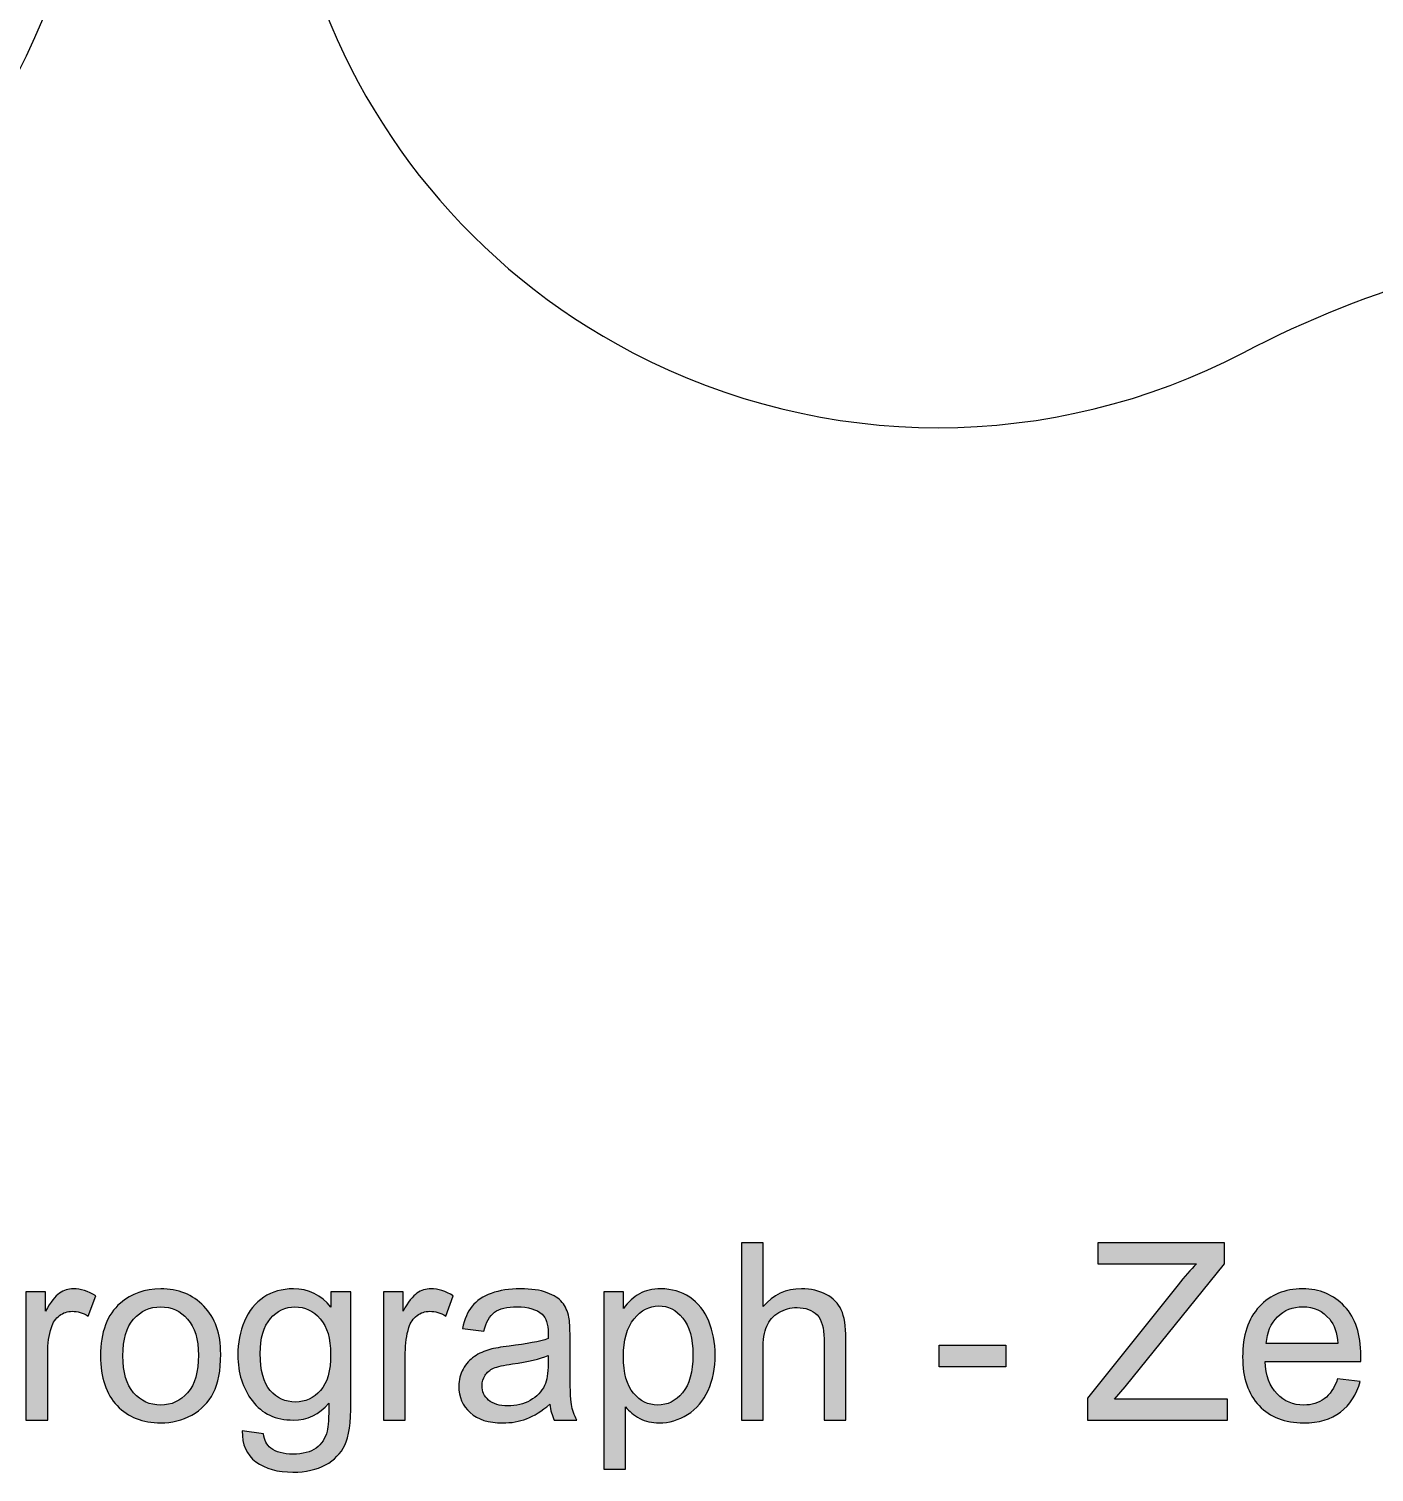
# Model space of a CAD drawing. Extents: x 1119 to 1422, y 653 to 772.
# Drawn here: x 1216.86 to 1241.8, y 652.75 to 679.5 of the extents above; entities that cross this region are included whole.
import ezdxf

# ---------------------------------------------------------------- set-up
doc = ezdxf.new("R2010")
doc.units = 0
doc.header["$MEASUREMENT"] = 0
doc.layers.add('EBENE_1', color=7, linetype='CONTINUOUS')

# ---------------------------------------------------------------- blocks, each defined once
blk = doc.blocks.new('BLOCK_26')
at = {"layer": 'EBENE_1'}
h = blk.add_hatch(color=7, dxfattribs=at)
h.dxf.hatch_style = 2
edge = h.paths.add_edge_path()
edge.add_spline(control_points=[(1230.069, 653.712), (1230.069, 653.712), (1230.069, 656.995), (1230.069, 656.995), (1230.069, 656.995), (1230.472, 656.995), (1230.472, 656.995), (1230.472, 656.995), (1230.472, 655.817), (1230.472, 655.817), (1230.66, 656.035), (1230.897, 656.144), (1231.184, 656.144), (1231.36, 656.144), (1231.513, 656.109), (1231.643, 656.04), (1231.773, 655.971), (1231.866, 655.875), (1231.922, 655.753), (1231.978, 655.63), (1232.006, 655.452), (1232.006, 655.219), (1232.006, 655.219), (1232.006, 653.712), (1232.006, 653.712), (1232.006, 653.712), (1231.603, 653.712), (1231.603, 653.712), (1231.603, 653.712), (1231.603, 655.219), (1231.603, 655.219), (1231.603, 655.421), (1231.559, 655.568), (1231.472, 655.66), (1231.384, 655.751), (1231.261, 655.797), (1231.101, 655.797), (1230.982, 655.797), (1230.869, 655.766), (1230.764, 655.704), (1230.659, 655.642), (1230.584, 655.558), (1230.539, 655.452), (1230.494, 655.346), (1230.472, 655.2), (1230.472, 655.013), (1230.472, 655.013), (1230.472, 653.712), (1230.472, 653.712), (1230.472, 653.712), (1230.069, 653.712), (1230.069, 653.712)], knot_values=[0, 0, 0, 0, 1, 1, 1, 2, 2, 2, 3, 3, 3, 4, 4, 4, 5, 5, 5, 6, 6, 6, 7, 7, 7, 8, 8, 8, 9, 9, 9, 10, 10, 10, 11, 11, 11, 12, 12, 12, 13, 13, 13, 14, 14, 14, 15, 15, 15, 16, 16, 16, 17, 17, 17, 17], degree=3, periodic=1)
h = blk.add_hatch(color=7, dxfattribs=at)
h.dxf.hatch_style = 2
edge = h.paths.add_edge_path()
edge.add_spline(control_points=[(1236.484, 653.712), (1236.484, 653.712), (1236.484, 654.115), (1236.484, 654.115), (1236.484, 654.115), (1238.166, 656.218), (1238.166, 656.218), (1238.285, 656.368), (1238.399, 656.497), (1238.506, 656.608), (1238.506, 656.608), (1236.675, 656.608), (1236.675, 656.608), (1236.675, 656.608), (1236.675, 656.995), (1236.675, 656.995), (1236.675, 656.995), (1239.026, 656.995), (1239.026, 656.995), (1239.026, 656.995), (1239.026, 656.608), (1239.026, 656.608), (1239.026, 656.608), (1237.183, 654.33), (1237.183, 654.33), (1237.183, 654.33), (1236.984, 654.1), (1236.984, 654.1), (1236.984, 654.1), (1239.08, 654.1), (1239.08, 654.1), (1239.08, 654.1), (1239.08, 653.712), (1239.08, 653.712), (1239.08, 653.712), (1236.484, 653.712), (1236.484, 653.712)], knot_values=[0, 0, 0, 0, 1, 1, 1, 2, 2, 2, 3, 3, 3, 4, 4, 4, 5, 5, 5, 6, 6, 6, 7, 7, 7, 8, 8, 8, 9, 9, 9, 10, 10, 10, 11, 11, 11, 12, 12, 12, 12], degree=3, periodic=1)
h = blk.add_hatch(color=7, dxfattribs=at)
h.dxf.hatch_style = 2
edge = h.paths.add_edge_path()
edge.add_spline(control_points=[(1216.807, 653.712), (1216.807, 653.712), (1216.807, 656.091), (1216.807, 656.091), (1216.807, 656.091), (1217.17, 656.091), (1217.17, 656.091), (1217.17, 656.091), (1217.17, 655.73), (1217.17, 655.73), (1217.263, 655.899), (1217.348, 656.01), (1217.427, 656.064), (1217.505, 656.117), (1217.591, 656.144), (1217.685, 656.144), (1217.821, 656.144), (1217.959, 656.101), (1218.099, 656.014), (1218.099, 656.014), (1217.961, 655.64), (1217.961, 655.64), (1217.862, 655.699), (1217.764, 655.728), (1217.665, 655.728), (1217.577, 655.728), (1217.498, 655.701), (1217.428, 655.648), (1217.358, 655.595), (1217.307, 655.522), (1217.278, 655.428), (1217.233, 655.284), (1217.21, 655.128), (1217.21, 654.957), (1217.21, 654.957), (1217.21, 653.712), (1217.21, 653.712), (1217.21, 653.712), (1216.807, 653.712), (1216.807, 653.712)], knot_values=[0, 0, 0, 0, 1, 1, 1, 2, 2, 2, 3, 3, 3, 4, 4, 4, 5, 5, 5, 6, 6, 6, 7, 7, 7, 8, 8, 8, 9, 9, 9, 10, 10, 10, 11, 11, 11, 12, 12, 12, 13, 13, 13, 13], degree=3, periodic=1)
h = blk.add_hatch(color=7, dxfattribs=at)
h.dxf.hatch_style = 2
edge = h.paths.add_edge_path()
edge.add_spline(control_points=[(1218.189, 654.902), (1218.189, 655.342), (1218.312, 655.668), (1218.556, 655.88), (1218.761, 656.056), (1219.01, 656.144), (1219.304, 656.144), (1219.631, 656.144), (1219.898, 656.037), (1220.106, 655.823), (1220.313, 655.609), (1220.417, 655.313), (1220.417, 654.935), (1220.417, 654.629), (1220.371, 654.388), (1220.28, 654.213), (1220.188, 654.038), (1220.054, 653.901), (1219.879, 653.804), (1219.703, 653.707), (1219.512, 653.659), (1219.304, 653.659), (1218.971, 653.659), (1218.702, 653.765), (1218.497, 653.979), (1218.292, 654.192), (1218.189, 654.5), (1218.189, 654.902)], knot_values=[0, 0, 0, 0, 1, 1, 1, 2, 2, 2, 3, 3, 3, 4, 4, 4, 5, 5, 5, 6, 6, 6, 7, 7, 7, 8, 8, 8, 9, 9, 9, 9], degree=3, periodic=1)
edge = h.paths.add_edge_path()
edge.add_spline(control_points=[(1218.603, 654.902), (1218.603, 654.597), (1218.67, 654.369), (1218.803, 654.217), (1218.935, 654.066), (1219.103, 653.99), (1219.304, 653.99), (1219.504, 653.99), (1219.671, 654.066), (1219.804, 654.218), (1219.936, 654.371), (1220.003, 654.603), (1220.003, 654.915), (1220.003, 655.209), (1219.936, 655.432), (1219.802, 655.583), (1219.669, 655.735), (1219.503, 655.81), (1219.304, 655.81), (1219.103, 655.81), (1218.935, 655.735), (1218.803, 655.584), (1218.67, 655.434), (1218.603, 655.206), (1218.603, 654.902)], knot_values=[0, 0, 0, 0, 1, 1, 1, 2, 2, 2, 3, 3, 3, 4, 4, 4, 5, 5, 5, 6, 6, 6, 7, 7, 7, 8, 8, 8, 8], degree=3, periodic=1)
h = blk.add_hatch(color=7, dxfattribs=at)
h.dxf.hatch_style = 2
edge = h.paths.add_edge_path()
edge.add_spline(control_points=[(1220.816, 653.515), (1220.816, 653.515), (1221.208, 653.457), (1221.208, 653.457), (1221.224, 653.336), (1221.27, 653.248), (1221.344, 653.193), (1221.444, 653.118), (1221.581, 653.081), (1221.754, 653.081), (1221.941, 653.081), (1222.085, 653.118), (1222.186, 653.193), (1222.288, 653.268), (1222.356, 653.372), (1222.392, 653.506), (1222.413, 653.588), (1222.423, 653.761), (1222.421, 654.024), (1222.245, 653.816), (1222.026, 653.712), (1221.763, 653.712), (1221.436, 653.712), (1221.183, 653.83), (1221.004, 654.066), (1220.825, 654.302), (1220.735, 654.585), (1220.735, 654.915), (1220.735, 655.142), (1220.776, 655.351), (1220.858, 655.543), (1220.94, 655.735), (1221.059, 655.883), (1221.215, 655.988), (1221.371, 656.092), (1221.555, 656.144), (1221.765, 656.144), (1222.046, 656.144), (1222.277, 656.031), (1222.459, 655.804), (1222.459, 655.804), (1222.459, 656.091), (1222.459, 656.091), (1222.459, 656.091), (1222.831, 656.091), (1222.831, 656.091), (1222.831, 656.091), (1222.831, 654.035), (1222.831, 654.035), (1222.831, 653.664), (1222.793, 653.402), (1222.718, 653.248), (1222.643, 653.093), (1222.523, 652.971), (1222.36, 652.881), (1222.196, 652.792), (1221.995, 652.747), (1221.756, 652.747), (1221.473, 652.747), (1221.243, 652.811), (1221.069, 652.939), (1220.894, 653.066), (1220.81, 653.259), (1220.816, 653.515)], knot_values=[0, 0, 0, 0, 1, 1, 1, 2, 2, 2, 3, 3, 3, 4, 4, 4, 5, 5, 5, 6, 6, 6, 7, 7, 7, 8, 8, 8, 9, 9, 9, 10, 10, 10, 11, 11, 11, 12, 12, 12, 13, 13, 13, 14, 14, 14, 15, 15, 15, 16, 16, 16, 17, 17, 17, 18, 18, 18, 19, 19, 19, 20, 20, 20, 21, 21, 21, 21], degree=3, periodic=1)
edge = h.paths.add_edge_path()
edge.add_spline(control_points=[(1221.149, 654.944), (1221.149, 654.632), (1221.211, 654.404), (1221.335, 654.261), (1221.459, 654.118), (1221.614, 654.046), (1221.801, 654.046), (1221.986, 654.046), (1222.141, 654.117), (1222.267, 654.26), (1222.392, 654.402), (1222.455, 654.626), (1222.455, 654.931), (1222.455, 655.222), (1222.39, 655.441), (1222.261, 655.589), (1222.132, 655.737), (1221.976, 655.81), (1221.794, 655.81), (1221.615, 655.81), (1221.463, 655.738), (1221.338, 655.592), (1221.212, 655.447), (1221.149, 655.231), (1221.149, 654.944)], knot_values=[0, 0, 0, 0, 1, 1, 1, 2, 2, 2, 3, 3, 3, 4, 4, 4, 5, 5, 5, 6, 6, 6, 7, 7, 7, 8, 8, 8, 8], degree=3, periodic=1)
h = blk.add_hatch(color=7, dxfattribs=at)
h.dxf.hatch_style = 2
edge = h.paths.add_edge_path()
edge.add_spline(control_points=[(1223.436, 653.712), (1223.436, 653.712), (1223.436, 656.091), (1223.436, 656.091), (1223.436, 656.091), (1223.799, 656.091), (1223.799, 656.091), (1223.799, 656.091), (1223.799, 655.73), (1223.799, 655.73), (1223.891, 655.899), (1223.976, 656.01), (1224.055, 656.064), (1224.133, 656.117), (1224.22, 656.144), (1224.314, 656.144), (1224.449, 656.144), (1224.587, 656.101), (1224.728, 656.014), (1224.728, 656.014), (1224.589, 655.64), (1224.589, 655.64), (1224.49, 655.699), (1224.392, 655.728), (1224.293, 655.728), (1224.205, 655.728), (1224.126, 655.701), (1224.056, 655.648), (1223.986, 655.595), (1223.936, 655.522), (1223.906, 655.428), (1223.861, 655.284), (1223.839, 655.128), (1223.839, 654.957), (1223.839, 654.957), (1223.839, 653.712), (1223.839, 653.712), (1223.839, 653.712), (1223.436, 653.712), (1223.436, 653.712)], knot_values=[0, 0, 0, 0, 1, 1, 1, 2, 2, 2, 3, 3, 3, 4, 4, 4, 5, 5, 5, 6, 6, 6, 7, 7, 7, 8, 8, 8, 9, 9, 9, 10, 10, 10, 11, 11, 11, 12, 12, 12, 13, 13, 13, 13], degree=3, periodic=1)
h = blk.add_hatch(color=7, dxfattribs=at)
h.dxf.hatch_style = 2
edge = h.paths.add_edge_path()
edge.add_spline(control_points=[(1226.519, 654.006), (1226.37, 653.879), (1226.226, 653.789), (1226.088, 653.737), (1225.95, 653.685), (1225.802, 653.659), (1225.644, 653.659), (1225.382, 653.659), (1225.182, 653.722), (1225.041, 653.85), (1224.901, 653.978), (1224.831, 654.141), (1224.831, 654.339), (1224.831, 654.456), (1224.857, 654.562), (1224.91, 654.658), (1224.963, 654.755), (1225.033, 654.832), (1225.119, 654.89), (1225.204, 654.948), (1225.301, 654.993), (1225.409, 655.022), (1225.488, 655.043), (1225.607, 655.064), (1225.767, 655.083), (1226.092, 655.122), (1226.332, 655.168), (1226.486, 655.222), (1226.487, 655.277), (1226.488, 655.312), (1226.488, 655.327), (1226.488, 655.491), (1226.45, 655.607), (1226.374, 655.674), (1226.271, 655.765), (1226.118, 655.81), (1225.915, 655.81), (1225.725, 655.81), (1225.585, 655.777), (1225.495, 655.711), (1225.404, 655.644), (1225.338, 655.527), (1225.294, 655.358), (1225.294, 655.358), (1224.9, 655.412), (1224.9, 655.412), (1224.936, 655.581), (1224.995, 655.717), (1225.077, 655.821), (1225.159, 655.924), (1225.278, 656.004), (1225.433, 656.06), (1225.588, 656.116), (1225.768, 656.144), (1225.973, 656.144), (1226.176, 656.144), (1226.341, 656.121), (1226.468, 656.073), (1226.595, 656.025), (1226.688, 655.965), (1226.748, 655.892), (1226.807, 655.82), (1226.849, 655.728), (1226.873, 655.618), (1226.887, 655.549), (1226.893, 655.425), (1226.893, 655.246), (1226.893, 655.246), (1226.893, 654.709), (1226.893, 654.709), (1226.893, 654.334), (1226.902, 654.097), (1226.919, 653.998), (1226.936, 653.899), (1226.97, 653.803), (1227.021, 653.712), (1227.021, 653.712), (1226.6, 653.712), (1226.6, 653.712), (1226.558, 653.796), (1226.531, 653.894), (1226.519, 654.006)], knot_values=[0, 0, 0, 0, 1, 1, 1, 2, 2, 2, 3, 3, 3, 4, 4, 4, 5, 5, 5, 6, 6, 6, 7, 7, 7, 8, 8, 8, 9, 9, 9, 10, 10, 10, 11, 11, 11, 12, 12, 12, 13, 13, 13, 14, 14, 14, 15, 15, 15, 16, 16, 16, 17, 17, 17, 18, 18, 18, 19, 19, 19, 20, 20, 20, 21, 21, 21, 22, 22, 22, 23, 23, 23, 24, 24, 24, 25, 25, 25, 26, 26, 26, 27, 27, 27, 27], degree=3, periodic=1)
edge = h.paths.add_edge_path()
edge.add_spline(control_points=[(1226.486, 654.906), (1226.339, 654.846), (1226.12, 654.796), (1225.827, 654.753), (1225.662, 654.73), (1225.544, 654.703), (1225.476, 654.673), (1225.407, 654.643), (1225.354, 654.599), (1225.317, 654.542), (1225.279, 654.484), (1225.261, 654.421), (1225.261, 654.35), (1225.261, 654.243), (1225.301, 654.153), (1225.383, 654.082), (1225.464, 654.01), (1225.583, 653.974), (1225.74, 653.974), (1225.895, 653.974), (1226.033, 654.008), (1226.154, 654.076), (1226.275, 654.144), (1226.364, 654.237), (1226.421, 654.355), (1226.464, 654.446), (1226.486, 654.581), (1226.486, 654.758), (1226.486, 654.758), (1226.486, 654.906), (1226.486, 654.906)], knot_values=[0, 0, 0, 0, 1, 1, 1, 2, 2, 2, 3, 3, 3, 4, 4, 4, 5, 5, 5, 6, 6, 6, 7, 7, 7, 8, 8, 8, 9, 9, 9, 10, 10, 10, 10], degree=3, periodic=1)
h = blk.add_hatch(color=7, dxfattribs=at)
h.dxf.hatch_style = 2
edge = h.paths.add_edge_path()
edge.add_spline(control_points=[(1227.518, 652.801), (1227.518, 652.801), (1227.518, 656.091), (1227.518, 656.091), (1227.518, 656.091), (1227.885, 656.091), (1227.885, 656.091), (1227.885, 656.091), (1227.885, 655.782), (1227.885, 655.782), (1227.972, 655.902), (1228.07, 655.993), (1228.179, 656.054), (1228.288, 656.114), (1228.42, 656.144), (1228.575, 656.144), (1228.778, 656.144), (1228.957, 656.092), (1229.112, 655.988), (1229.268, 655.883), (1229.385, 655.736), (1229.464, 655.545), (1229.543, 655.355), (1229.583, 655.146), (1229.583, 654.92), (1229.583, 654.676), (1229.539, 654.457), (1229.452, 654.262), (1229.364, 654.067), (1229.237, 653.918), (1229.071, 653.814), (1228.904, 653.711), (1228.729, 653.659), (1228.546, 653.659), (1228.411, 653.659), (1228.291, 653.687), (1228.184, 653.744), (1228.077, 653.801), (1227.99, 653.872), (1227.921, 653.959), (1227.921, 653.959), (1227.921, 652.801), (1227.921, 652.801), (1227.921, 652.801), (1227.518, 652.801), (1227.518, 652.801)], knot_values=[0, 0, 0, 0, 1, 1, 1, 2, 2, 2, 3, 3, 3, 4, 4, 4, 5, 5, 5, 6, 6, 6, 7, 7, 7, 8, 8, 8, 9, 9, 9, 10, 10, 10, 11, 11, 11, 12, 12, 12, 13, 13, 13, 14, 14, 14, 15, 15, 15, 15], degree=3, periodic=1)
edge = h.paths.add_edge_path()
edge.add_spline(control_points=[(1227.883, 654.888), (1227.883, 654.582), (1227.945, 654.356), (1228.069, 654.21), (1228.193, 654.063), (1228.343, 653.99), (1228.519, 653.99), (1228.698, 653.99), (1228.851, 654.066), (1228.979, 654.217), (1229.107, 654.369), (1229.171, 654.604), (1229.171, 654.922), (1229.171, 655.225), (1229.108, 655.451), (1228.984, 655.602), (1228.859, 655.753), (1228.71, 655.828), (1228.537, 655.828), (1228.365, 655.828), (1228.213, 655.748), (1228.081, 655.588), (1227.949, 655.427), (1227.883, 655.194), (1227.883, 654.888)], knot_values=[0, 0, 0, 0, 1, 1, 1, 2, 2, 2, 3, 3, 3, 4, 4, 4, 5, 5, 5, 6, 6, 6, 7, 7, 7, 8, 8, 8, 8], degree=3, periodic=1)
h = blk.add_hatch(color=7, dxfattribs=at)
h.dxf.hatch_style = 2
edge = h.paths.add_edge_path()
edge.add_spline(control_points=[(1241.124, 654.478), (1241.124, 654.478), (1241.541, 654.427), (1241.541, 654.427), (1241.475, 654.183), (1241.353, 653.995), (1241.176, 653.86), (1240.998, 653.726), (1240.771, 653.659), (1240.495, 653.659), (1240.147, 653.659), (1239.871, 653.766), (1239.667, 653.98), (1239.464, 654.194), (1239.362, 654.495), (1239.362, 654.881), (1239.362, 655.281), (1239.465, 655.592), (1239.671, 655.813), (1239.877, 656.034), (1240.144, 656.144), (1240.472, 656.144), (1240.79, 656.144), (1241.05, 656.036), (1241.252, 655.819), (1241.453, 655.603), (1241.554, 655.299), (1241.554, 654.906), (1241.554, 654.882), (1241.553, 654.846), (1241.552, 654.798), (1241.552, 654.798), (1239.778, 654.798), (1239.778, 654.798), (1239.793, 654.537), (1239.867, 654.337), (1240, 654.198), (1240.133, 654.06), (1240.298, 653.99), (1240.497, 653.99), (1240.645, 653.99), (1240.771, 654.029), (1240.876, 654.106), (1240.98, 654.184), (1241.063, 654.308), (1241.124, 654.478)], knot_values=[0, 0, 0, 0, 1, 1, 1, 2, 2, 2, 3, 3, 3, 4, 4, 4, 5, 5, 5, 6, 6, 6, 7, 7, 7, 8, 8, 8, 9, 9, 9, 10, 10, 10, 11, 11, 11, 12, 12, 12, 13, 13, 13, 14, 14, 14, 15, 15, 15, 15], degree=3, periodic=1)
edge = h.paths.add_edge_path()
edge.add_spline(control_points=[(1239.801, 655.13), (1239.801, 655.13), (1241.129, 655.13), (1241.129, 655.13), (1241.111, 655.33), (1241.06, 655.48), (1240.976, 655.58), (1240.848, 655.735), (1240.681, 655.813), (1240.477, 655.813), (1240.292, 655.813), (1240.136, 655.751), (1240.01, 655.627), (1239.884, 655.503), (1239.814, 655.337), (1239.801, 655.13)], knot_values=[0, 0, 0, 0, 1, 1, 1, 2, 2, 2, 3, 3, 3, 4, 4, 4, 5, 5, 5, 5], degree=3, periodic=1)
h = blk.add_hatch(color=7, dxfattribs=at)
h.dxf.hatch_style = 2
h.paths.add_polyline_path([(1233.737, 654.698), (1233.737, 655.103), (1234.975, 655.103), (1234.975, 654.698)])
blk.add_lwpolyline([(1233.737, 654.698), (1233.737, 655.103), (1234.975, 655.103), (1234.975, 654.698), (1233.737, 654.698)], dxfattribs=at)
for points, knots in [([(1230.069, 653.712), (1230.069, 653.712), (1230.069, 656.995), (1230.069, 656.995), (1230.069, 656.995), (1230.472, 656.995), (1230.472, 656.995), (1230.472, 656.995), (1230.472, 655.817), (1230.472, 655.817), (1230.66, 656.035), (1230.897, 656.144), (1231.184, 656.144), (1231.36, 656.144), (1231.513, 656.109), (1231.643, 656.04), (1231.773, 655.971), (1231.866, 655.875), (1231.922, 655.753), (1231.978, 655.63), (1232.006, 655.452), (1232.006, 655.219), (1232.006, 655.219), (1232.006, 653.712), (1232.006, 653.712), (1232.006, 653.712), (1231.603, 653.712), (1231.603, 653.712), (1231.603, 653.712), (1231.603, 655.219), (1231.603, 655.219), (1231.603, 655.421), (1231.559, 655.568), (1231.472, 655.66), (1231.384, 655.751), (1231.261, 655.797), (1231.101, 655.797), (1230.982, 655.797), (1230.869, 655.766), (1230.764, 655.704), (1230.659, 655.642), (1230.584, 655.558), (1230.539, 655.452), (1230.494, 655.346), (1230.472, 655.2), (1230.472, 655.013), (1230.472, 655.013), (1230.472, 653.712), (1230.472, 653.712), (1230.472, 653.712), (1230.069, 653.712), (1230.069, 653.712)], [0, 0, 0, 0, 1, 1, 1, 2, 2, 2, 3, 3, 3, 4, 4, 4, 5, 5, 5, 6, 6, 6, 7, 7, 7, 8, 8, 8, 9, 9, 9, 10, 10, 10, 11, 11, 11, 12, 12, 12, 13, 13, 13, 14, 14, 14, 15, 15, 15, 16, 16, 16, 17, 17, 17, 17]), ([(1236.484, 653.712), (1236.484, 653.712), (1236.484, 654.115), (1236.484, 654.115), (1236.484, 654.115), (1238.166, 656.218), (1238.166, 656.218), (1238.285, 656.368), (1238.399, 656.497), (1238.506, 656.608), (1238.506, 656.608), (1236.675, 656.608), (1236.675, 656.608), (1236.675, 656.608), (1236.675, 656.995), (1236.675, 656.995), (1236.675, 656.995), (1239.026, 656.995), (1239.026, 656.995), (1239.026, 656.995), (1239.026, 656.608), (1239.026, 656.608), (1239.026, 656.608), (1237.183, 654.33), (1237.183, 654.33), (1237.183, 654.33), (1236.984, 654.1), (1236.984, 654.1), (1236.984, 654.1), (1239.08, 654.1), (1239.08, 654.1), (1239.08, 654.1), (1239.08, 653.712), (1239.08, 653.712), (1239.08, 653.712), (1236.484, 653.712), (1236.484, 653.712)], [0, 0, 0, 0, 1, 1, 1, 2, 2, 2, 3, 3, 3, 4, 4, 4, 5, 5, 5, 6, 6, 6, 7, 7, 7, 8, 8, 8, 9, 9, 9, 10, 10, 10, 11, 11, 11, 12, 12, 12, 12]), ([(1216.807, 653.712), (1216.807, 653.712), (1216.807, 656.091), (1216.807, 656.091), (1216.807, 656.091), (1217.17, 656.091), (1217.17, 656.091), (1217.17, 656.091), (1217.17, 655.73), (1217.17, 655.73), (1217.263, 655.899), (1217.348, 656.01), (1217.427, 656.064), (1217.505, 656.117), (1217.591, 656.144), (1217.685, 656.144), (1217.821, 656.144), (1217.959, 656.101), (1218.099, 656.014), (1218.099, 656.014), (1217.961, 655.64), (1217.961, 655.64), (1217.862, 655.699), (1217.764, 655.728), (1217.665, 655.728), (1217.577, 655.728), (1217.498, 655.701), (1217.428, 655.648), (1217.358, 655.595), (1217.307, 655.522), (1217.278, 655.428), (1217.233, 655.284), (1217.21, 655.128), (1217.21, 654.957), (1217.21, 654.957), (1217.21, 653.712), (1217.21, 653.712), (1217.21, 653.712), (1216.807, 653.712), (1216.807, 653.712)], [0, 0, 0, 0, 1, 1, 1, 2, 2, 2, 3, 3, 3, 4, 4, 4, 5, 5, 5, 6, 6, 6, 7, 7, 7, 8, 8, 8, 9, 9, 9, 10, 10, 10, 11, 11, 11, 12, 12, 12, 13, 13, 13, 13]), ([(1218.189, 654.902), (1218.189, 655.342), (1218.312, 655.668), (1218.556, 655.88), (1218.761, 656.056), (1219.01, 656.144), (1219.304, 656.144), (1219.631, 656.144), (1219.898, 656.037), (1220.106, 655.823), (1220.313, 655.609), (1220.417, 655.313), (1220.417, 654.935), (1220.417, 654.629), (1220.371, 654.388), (1220.28, 654.213), (1220.188, 654.038), (1220.054, 653.901), (1219.879, 653.804), (1219.703, 653.707), (1219.512, 653.659), (1219.304, 653.659), (1218.971, 653.659), (1218.702, 653.765), (1218.497, 653.979), (1218.292, 654.192), (1218.189, 654.5), (1218.189, 654.902)], [0, 0, 0, 0, 1, 1, 1, 2, 2, 2, 3, 3, 3, 4, 4, 4, 5, 5, 5, 6, 6, 6, 7, 7, 7, 8, 8, 8, 9, 9, 9, 9]), ([(1220.816, 653.515), (1220.816, 653.515), (1221.208, 653.457), (1221.208, 653.457), (1221.224, 653.336), (1221.27, 653.248), (1221.344, 653.193), (1221.444, 653.118), (1221.581, 653.081), (1221.754, 653.081), (1221.941, 653.081), (1222.085, 653.118), (1222.186, 653.193), (1222.288, 653.268), (1222.356, 653.372), (1222.392, 653.506), (1222.413, 653.588), (1222.423, 653.761), (1222.421, 654.024), (1222.245, 653.816), (1222.026, 653.712), (1221.763, 653.712), (1221.436, 653.712), (1221.183, 653.83), (1221.004, 654.066), (1220.825, 654.302), (1220.735, 654.585), (1220.735, 654.915), (1220.735, 655.142), (1220.776, 655.351), (1220.858, 655.543), (1220.94, 655.735), (1221.059, 655.883), (1221.215, 655.988), (1221.371, 656.092), (1221.555, 656.144), (1221.765, 656.144), (1222.046, 656.144), (1222.277, 656.031), (1222.459, 655.804), (1222.459, 655.804), (1222.459, 656.091), (1222.459, 656.091), (1222.459, 656.091), (1222.831, 656.091), (1222.831, 656.091), (1222.831, 656.091), (1222.831, 654.035), (1222.831, 654.035), (1222.831, 653.664), (1222.793, 653.402), (1222.718, 653.248), (1222.643, 653.093), (1222.523, 652.971), (1222.36, 652.881), (1222.196, 652.792), (1221.995, 652.747), (1221.756, 652.747), (1221.473, 652.747), (1221.243, 652.811), (1221.069, 652.939), (1220.894, 653.066), (1220.81, 653.259), (1220.816, 653.515)], [0, 0, 0, 0, 1, 1, 1, 2, 2, 2, 3, 3, 3, 4, 4, 4, 5, 5, 5, 6, 6, 6, 7, 7, 7, 8, 8, 8, 9, 9, 9, 10, 10, 10, 11, 11, 11, 12, 12, 12, 13, 13, 13, 14, 14, 14, 15, 15, 15, 16, 16, 16, 17, 17, 17, 18, 18, 18, 19, 19, 19, 20, 20, 20, 21, 21, 21, 21]), ([(1223.436, 653.712), (1223.436, 653.712), (1223.436, 656.091), (1223.436, 656.091), (1223.436, 656.091), (1223.799, 656.091), (1223.799, 656.091), (1223.799, 656.091), (1223.799, 655.73), (1223.799, 655.73), (1223.891, 655.899), (1223.976, 656.01), (1224.055, 656.064), (1224.133, 656.117), (1224.22, 656.144), (1224.314, 656.144), (1224.449, 656.144), (1224.587, 656.101), (1224.728, 656.014), (1224.728, 656.014), (1224.589, 655.64), (1224.589, 655.64), (1224.49, 655.699), (1224.392, 655.728), (1224.293, 655.728), (1224.205, 655.728), (1224.126, 655.701), (1224.056, 655.648), (1223.986, 655.595), (1223.936, 655.522), (1223.906, 655.428), (1223.861, 655.284), (1223.839, 655.128), (1223.839, 654.957), (1223.839, 654.957), (1223.839, 653.712), (1223.839, 653.712), (1223.839, 653.712), (1223.436, 653.712), (1223.436, 653.712)], [0, 0, 0, 0, 1, 1, 1, 2, 2, 2, 3, 3, 3, 4, 4, 4, 5, 5, 5, 6, 6, 6, 7, 7, 7, 8, 8, 8, 9, 9, 9, 10, 10, 10, 11, 11, 11, 12, 12, 12, 13, 13, 13, 13]), ([(1226.519, 654.006), (1226.37, 653.879), (1226.226, 653.789), (1226.088, 653.737), (1225.95, 653.685), (1225.802, 653.659), (1225.644, 653.659), (1225.382, 653.659), (1225.182, 653.722), (1225.041, 653.85), (1224.901, 653.978), (1224.831, 654.141), (1224.831, 654.339), (1224.831, 654.456), (1224.857, 654.562), (1224.91, 654.658), (1224.963, 654.755), (1225.033, 654.832), (1225.119, 654.89), (1225.204, 654.948), (1225.301, 654.993), (1225.409, 655.022), (1225.488, 655.043), (1225.607, 655.064), (1225.767, 655.083), (1226.092, 655.122), (1226.332, 655.168), (1226.486, 655.222), (1226.487, 655.277), (1226.488, 655.312), (1226.488, 655.327), (1226.488, 655.491), (1226.45, 655.607), (1226.374, 655.674), (1226.271, 655.765), (1226.118, 655.81), (1225.915, 655.81), (1225.725, 655.81), (1225.585, 655.777), (1225.495, 655.711), (1225.404, 655.644), (1225.338, 655.527), (1225.294, 655.358), (1225.294, 655.358), (1224.9, 655.412), (1224.9, 655.412), (1224.936, 655.581), (1224.995, 655.717), (1225.077, 655.821), (1225.159, 655.924), (1225.278, 656.004), (1225.433, 656.06), (1225.588, 656.116), (1225.768, 656.144), (1225.973, 656.144), (1226.176, 656.144), (1226.341, 656.121), (1226.468, 656.073), (1226.595, 656.025), (1226.688, 655.965), (1226.748, 655.892), (1226.807, 655.82), (1226.849, 655.728), (1226.873, 655.618), (1226.887, 655.549), (1226.893, 655.425), (1226.893, 655.246), (1226.893, 655.246), (1226.893, 654.709), (1226.893, 654.709), (1226.893, 654.334), (1226.902, 654.097), (1226.919, 653.998), (1226.936, 653.899), (1226.97, 653.803), (1227.021, 653.712), (1227.021, 653.712), (1226.6, 653.712), (1226.6, 653.712), (1226.558, 653.796), (1226.531, 653.894), (1226.519, 654.006)], [0, 0, 0, 0, 1, 1, 1, 2, 2, 2, 3, 3, 3, 4, 4, 4, 5, 5, 5, 6, 6, 6, 7, 7, 7, 8, 8, 8, 9, 9, 9, 10, 10, 10, 11, 11, 11, 12, 12, 12, 13, 13, 13, 14, 14, 14, 15, 15, 15, 16, 16, 16, 17, 17, 17, 18, 18, 18, 19, 19, 19, 20, 20, 20, 21, 21, 21, 22, 22, 22, 23, 23, 23, 24, 24, 24, 25, 25, 25, 26, 26, 26, 27, 27, 27, 27]), ([(1227.518, 652.801), (1227.518, 652.801), (1227.518, 656.091), (1227.518, 656.091), (1227.518, 656.091), (1227.885, 656.091), (1227.885, 656.091), (1227.885, 656.091), (1227.885, 655.782), (1227.885, 655.782), (1227.972, 655.902), (1228.07, 655.993), (1228.179, 656.054), (1228.288, 656.114), (1228.42, 656.144), (1228.575, 656.144), (1228.778, 656.144), (1228.957, 656.092), (1229.112, 655.988), (1229.268, 655.883), (1229.385, 655.736), (1229.464, 655.545), (1229.543, 655.355), (1229.583, 655.146), (1229.583, 654.92), (1229.583, 654.676), (1229.539, 654.457), (1229.452, 654.262), (1229.364, 654.067), (1229.237, 653.918), (1229.071, 653.814), (1228.904, 653.711), (1228.729, 653.659), (1228.546, 653.659), (1228.411, 653.659), (1228.291, 653.687), (1228.184, 653.744), (1228.077, 653.801), (1227.99, 653.872), (1227.921, 653.959), (1227.921, 653.959), (1227.921, 652.801), (1227.921, 652.801), (1227.921, 652.801), (1227.518, 652.801), (1227.518, 652.801)], [0, 0, 0, 0, 1, 1, 1, 2, 2, 2, 3, 3, 3, 4, 4, 4, 5, 5, 5, 6, 6, 6, 7, 7, 7, 8, 8, 8, 9, 9, 9, 10, 10, 10, 11, 11, 11, 12, 12, 12, 13, 13, 13, 14, 14, 14, 15, 15, 15, 15]), ([(1241.124, 654.478), (1241.124, 654.478), (1241.541, 654.427), (1241.541, 654.427), (1241.475, 654.183), (1241.353, 653.995), (1241.176, 653.86), (1240.998, 653.726), (1240.771, 653.659), (1240.495, 653.659), (1240.147, 653.659), (1239.871, 653.766), (1239.667, 653.98), (1239.464, 654.194), (1239.362, 654.495), (1239.362, 654.881), (1239.362, 655.281), (1239.465, 655.592), (1239.671, 655.813), (1239.877, 656.034), (1240.144, 656.144), (1240.472, 656.144), (1240.79, 656.144), (1241.05, 656.036), (1241.252, 655.819), (1241.453, 655.603), (1241.554, 655.299), (1241.554, 654.906), (1241.554, 654.882), (1241.553, 654.846), (1241.552, 654.798), (1241.552, 654.798), (1239.778, 654.798), (1239.778, 654.798), (1239.793, 654.537), (1239.867, 654.337), (1240, 654.198), (1240.133, 654.06), (1240.298, 653.99), (1240.497, 653.99), (1240.645, 653.99), (1240.771, 654.029), (1240.876, 654.106), (1240.98, 654.184), (1241.063, 654.308), (1241.124, 654.478)], [0, 0, 0, 0, 1, 1, 1, 2, 2, 2, 3, 3, 3, 4, 4, 4, 5, 5, 5, 6, 6, 6, 7, 7, 7, 8, 8, 8, 9, 9, 9, 10, 10, 10, 11, 11, 11, 12, 12, 12, 13, 13, 13, 14, 14, 14, 15, 15, 15, 15]), ([(1218.603, 654.902), (1218.603, 654.597), (1218.67, 654.369), (1218.803, 654.217), (1218.935, 654.066), (1219.103, 653.99), (1219.304, 653.99), (1219.504, 653.99), (1219.671, 654.066), (1219.804, 654.218), (1219.936, 654.371), (1220.003, 654.603), (1220.003, 654.915), (1220.003, 655.209), (1219.936, 655.432), (1219.802, 655.583), (1219.669, 655.735), (1219.503, 655.81), (1219.304, 655.81), (1219.103, 655.81), (1218.935, 655.735), (1218.803, 655.584), (1218.67, 655.434), (1218.603, 655.206), (1218.603, 654.902)], [0, 0, 0, 0, 1, 1, 1, 2, 2, 2, 3, 3, 3, 4, 4, 4, 5, 5, 5, 6, 6, 6, 7, 7, 7, 8, 8, 8, 8]), ([(1221.149, 654.944), (1221.149, 654.632), (1221.211, 654.404), (1221.335, 654.261), (1221.459, 654.118), (1221.614, 654.046), (1221.801, 654.046), (1221.986, 654.046), (1222.141, 654.117), (1222.267, 654.26), (1222.392, 654.402), (1222.455, 654.626), (1222.455, 654.931), (1222.455, 655.222), (1222.39, 655.441), (1222.261, 655.589), (1222.132, 655.737), (1221.976, 655.81), (1221.794, 655.81), (1221.615, 655.81), (1221.463, 655.738), (1221.338, 655.592), (1221.212, 655.447), (1221.149, 655.231), (1221.149, 654.944)], [0, 0, 0, 0, 1, 1, 1, 2, 2, 2, 3, 3, 3, 4, 4, 4, 5, 5, 5, 6, 6, 6, 7, 7, 7, 8, 8, 8, 8]), ([(1227.883, 654.888), (1227.883, 654.582), (1227.945, 654.356), (1228.069, 654.21), (1228.193, 654.063), (1228.343, 653.99), (1228.519, 653.99), (1228.698, 653.99), (1228.851, 654.066), (1228.979, 654.217), (1229.107, 654.369), (1229.171, 654.604), (1229.171, 654.922), (1229.171, 655.225), (1229.108, 655.451), (1228.984, 655.602), (1228.859, 655.753), (1228.71, 655.828), (1228.537, 655.828), (1228.365, 655.828), (1228.213, 655.748), (1228.081, 655.588), (1227.949, 655.427), (1227.883, 655.194), (1227.883, 654.888)], [0, 0, 0, 0, 1, 1, 1, 2, 2, 2, 3, 3, 3, 4, 4, 4, 5, 5, 5, 6, 6, 6, 7, 7, 7, 8, 8, 8, 8]), ([(1239.801, 655.13), (1239.801, 655.13), (1241.129, 655.13), (1241.129, 655.13), (1241.111, 655.33), (1241.06, 655.48), (1240.976, 655.58), (1240.848, 655.735), (1240.681, 655.813), (1240.477, 655.813), (1240.292, 655.813), (1240.136, 655.751), (1240.01, 655.627), (1239.884, 655.503), (1239.814, 655.337), (1239.801, 655.13)], [0, 0, 0, 0, 1, 1, 1, 2, 2, 2, 3, 3, 3, 4, 4, 4, 5, 5, 5, 5]), ([(1226.486, 654.906), (1226.339, 654.846), (1226.12, 654.796), (1225.827, 654.753), (1225.662, 654.73), (1225.544, 654.703), (1225.476, 654.673), (1225.407, 654.643), (1225.354, 654.599), (1225.317, 654.542), (1225.279, 654.484), (1225.261, 654.421), (1225.261, 654.35), (1225.261, 654.243), (1225.301, 654.153), (1225.383, 654.082), (1225.464, 654.01), (1225.583, 653.974), (1225.74, 653.974), (1225.895, 653.974), (1226.033, 654.008), (1226.154, 654.076), (1226.275, 654.144), (1226.364, 654.237), (1226.421, 654.355), (1226.464, 654.446), (1226.486, 654.581), (1226.486, 654.758), (1226.486, 654.758), (1226.486, 654.906), (1226.486, 654.906)], [0, 0, 0, 0, 1, 1, 1, 2, 2, 2, 3, 3, 3, 4, 4, 4, 5, 5, 5, 6, 6, 6, 7, 7, 7, 8, 8, 8, 9, 9, 9, 10, 10, 10, 10])]:
    blk.add_open_spline(points, degree=3, knots=knots, dxfattribs=at)

msp = doc.modelspace()

# ---------------------------------------------------------------- linework, layer by layer
at = {"layer": 'EBENE_1', "color": 7}
for points in [[(1200.158, 768.468), (1203.703, 770.321), (1207.932, 770.321), (1211.477, 768.468), (1217.458, 765.342), (1219.773, 757.96), (1216.647, 751.979), (1214.174, 747.247), (1213.744, 741.711), (1215.456, 736.654), (1218.897, 726.489), (1218.897, 715.473), (1215.456, 705.308), (1213.744, 700.252), (1214.174, 694.715), (1216.647, 689.983), (1218.5, 686.438), (1218.5, 682.21), (1216.647, 678.664), (1213.521, 672.683), (1206.139, 670.369), (1200.158, 673.494), (1195.426, 675.967), (1189.89, 676.398), (1184.833, 674.686), (1174.668, 671.244), (1163.653, 671.244), (1153.487, 674.686), (1148.431, 676.398), (1142.894, 675.967), (1138.163, 673.494), (1134.617, 671.641), (1130.389, 671.641), (1126.843, 673.494), (1120.862, 676.62), (1118.548, 684.003), (1121.673, 689.983), (1124.146, 694.715), (1124.577, 700.252), (1122.865, 705.308), (1119.423, 715.473), (1119.423, 726.489), (1122.865, 736.654), (1124.577, 741.711), (1124.146, 747.247), (1121.673, 751.979), (1119.82, 755.524), (1119.82, 759.753), (1121.673, 763.298), (1124.799, 769.279), (1132.182, 771.594), (1138.163, 768.468), (1142.894, 765.995), (1148.431, 765.565), (1153.487, 767.277), (1163.653, 770.718), (1174.668, 770.718), (1184.833, 767.277), (1189.89, 765.565), (1195.426, 765.995), (1200.158, 768.468)], [(1301.37, 768.468), (1304.916, 770.321), (1309.144, 770.321), (1312.69, 768.468), (1318.67, 765.342), (1320.985, 757.96), (1317.859, 751.979), (1315.386, 747.247), (1314.956, 741.711), (1316.668, 736.654), (1320.109, 726.489), (1320.109, 715.473), (1316.668, 705.308), (1314.956, 700.252), (1315.386, 694.715), (1317.859, 689.983), (1319.712, 686.438), (1319.712, 682.21), (1317.859, 678.664), (1314.733, 672.683), (1307.351, 670.369), (1301.37, 673.494), (1296.639, 675.967), (1291.102, 676.398), (1286.045, 674.686), (1275.88, 671.244), (1264.865, 671.244), (1254.7, 674.686), (1249.643, 676.398), (1244.106, 675.967), (1239.375, 673.494), (1235.829, 671.641), (1231.601, 671.641), (1228.055, 673.494), (1222.075, 676.62), (1219.76, 684.003), (1222.886, 689.983), (1225.358, 694.715), (1225.789, 700.252), (1224.077, 705.308), (1220.636, 715.473), (1220.636, 726.489), (1224.077, 736.654), (1225.789, 741.711), (1225.358, 747.247), (1222.886, 751.979), (1221.033, 755.524), (1221.033, 759.753), (1222.886, 763.298), (1226.012, 769.279), (1233.394, 771.594), (1239.375, 768.468), (1244.106, 765.995), (1249.643, 765.565), (1254.7, 767.277), (1264.865, 770.718), (1275.88, 770.718), (1286.045, 767.277), (1291.102, 765.565), (1296.639, 765.995), (1301.37, 768.468)]]:
    msp.add_open_spline(points, degree=3, knots=[0, 0, 0, 0, 1, 1, 1, 2, 2, 2, 3, 3, 3, 4, 4, 4, 5, 5, 5, 6, 6, 6, 7, 7, 7, 8, 8, 8, 9, 9, 9, 10, 10, 10, 11, 11, 11, 12, 12, 12, 13, 13, 13, 14, 14, 14, 15, 15, 15, 16, 16, 16, 17, 17, 17, 18, 18, 18, 19, 19, 19, 20, 20, 20, 20], dxfattribs=at)

# ---------------------------------------------------------------- block references
at = {"layer": 'EBENE_1'}
msp.add_blockref('BLOCK_26', (0, 0), dxfattribs=at)

doc.saveas('drawing.dxf')
